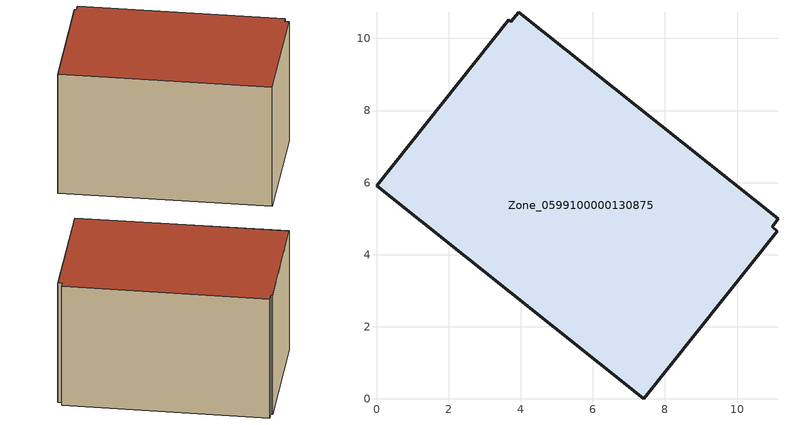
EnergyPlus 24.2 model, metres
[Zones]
Zone_0599100000130875
 floor ground (C_G): 11.14,4.99 10.97,4.77 11.12,4.66 7.41,0 0,5.91 3.67,10.51 3.73,10.46 3.94,10.73 z0.41
 wall outside (C_F): 7.41,0 11.12,4.66 10.97,4.77 11.14,4.99 3.94,10.73 3.73,10.46 3.67,10.51 0,5.91 7.41,0 z0.41:6.37
 roof outside (C_R): 10.97,4.77 11.14,4.99 3.94,10.73 3.73,10.46 3.67,10.51 0,5.91 7.41,0 11.12,4.66 z6.37
[BUILDING]
Pand.0599100000130875: North Axis=0; Terrain=City; Loads Convergence Tolerance Value=0.04; Temperature Convergence Tolerance Value=0.4; Solar Distribution=FullExterior; Maximum Number of Warmup Days=25; Minimum Number of Warmup Days=1
[Site:Location]
Rotterdam.The.Hague.AP_ZH_NLD Design_Conditions: Latitude=51.96; Longitude=4.45; Time Zone=1; Elevation=-4.5
[SITE:GROUNDTEMPERATURE:BUILDINGSURFACE]
18, 18, 18, 18, 18, 18, 18, 18, 18, 18, 18, 18
[MATERIAL] Thermal Absorptance=0.9; Solar Absorptance=0.7; Visible Absorptance=0.7
Name | Roughness | Thickness | Conductivity | Density | Specific Heat
G.TI.1946-1964 | MediumSmooth | 0.15 | 1 | 540 | 1210
F.TI.1946-1964 | Rough | 0.3 | 0.857143 | 1920 | 840
R.TI.1946-1964 | MediumRough | 0.2 | 0.277778 | 1500 | 1000
[CONSTRUCTION]
C_G: G.TI.1946-1964
C_F: F.TI.1946-1964
C_R: R.TI.1946-1964
[ZONE]
Zone_0599100000130875: Type=1; Multiplier=1; Ceiling Height=Autocalculate; Volume=Autocalculate; Floor Area=autocalculate; Part of Total Floor Area=Yes
[ZONEINFILTRATION:DESIGNFLOWRATE]
Infil_Zone_0599100000130875: Zone or ZoneList or Space or SpaceList=Zone_0599100000130875; Schedule=AlwaysOn; Design Flow Rate Calculation Method=Flow/Area; Flow Rate per Floor Area=0.003; Constant Term Coefficient=1; Temperature Term Coefficient=0; Velocity Term Coefficient=0; Velocity Squared Term Coefficient=0
[HVACTEMPLATE:ZONE:IDEALLOADSAIRSYSTEM]
Zone_0599100000130875: Maximum Heating Supply Air Temperature=50; Minimum Cooling Supply Air Temperature=13; Maximum Heating Supply Air Humidity Ratio=0.0156; Minimum Cooling Supply Air Humidity Ratio=0.0077; Heating Limit=NoLimit; Cooling Limit=NoLimit; Dehumidification Control Type=ConstantSensibleHeatRatio; Cooling Sensible Heat Ratio=0.7; Dehumidification Setpoint=60; Humidification Control Type=None; Humidification Setpoint=30; Outdoor Air Method=None; Outdoor Air Flow Rate per Person=0.00944; Outdoor Air Flow Rate per Zone Floor Area=0; Outdoor Air Flow Rate per Zone=0; Demand Controlled Ventilation Type=None; Outdoor Air Economizer Type=NoEconomizer; Heat Recovery Type=None; Sensible Heat Recovery Effectiveness=0.7; Latent Heat Recovery Effectiveness=0.65
[ZONECONTROL:THERMOSTAT]
ThermostatControl_Zone_0599100000130875: Zone or ZoneList=Zone_0599100000130875; Control Type Schedule=DualSetpointControlType; Control 1=Thermostat_Zone_0599100000130875; Temperature Difference Between Cutout And Setpoint=0
[THERMOSTATSETPOINT:DUALSETPOINT]
Thermostat_Zone_0599100000130875: Heating Setpoint Temperature Schedule=HeatingSetpoint_Zone_0599100000130875; Cooling Setpoint Temperature Schedule=CoolingSetpoint_Zone_0599100000130875
[SCHEDULE:COMPACT]
HeatingSetpoint_Zone_0599100000130875: Through: 12/31, For: AllDays, Until: 24:00, 21
CoolingSetpoint_Zone_0599100000130875: Through: 12/31, For: AllDays, Until: 24:00, 24
DualSetpointControlType: Through: 12/31, For: AllDays, Until: 24:00, 4
AlwaysOn: Through: 12/31, For: AllDays, Until: 24:00, 1
